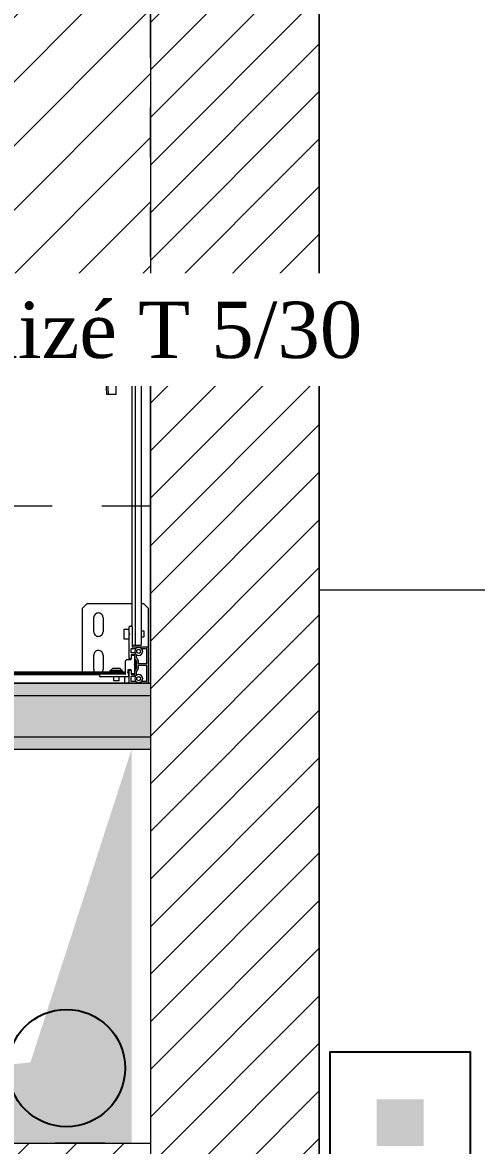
# Model space of a CAD drawing. Header units: centimetres. Extents: x 2738 to 7810, y 2495 to 5758.
# Drawn here: x 4175.8 to 4224.2, y 3390.2 to 3509.9 of the extents above; entities that cross this region are included whole.
import ezdxf

# ---------------------------------------------------------------- set-up
doc = ezdxf.new("R2010")
doc.units = ezdxf.units.CM
doc.header["$LTSCALE"] = 12.7
for name, pattern in [('ISO-03', [3, 1.2, -1.8]), ('Style de ligne -1', [0.83328, 0.41656, -0.41672]), ('Style de ligne -13', [0.295276, 0.19685, -0.098425]), ('VW-01', [0.83312, 0.41656, -0.41656])]:
    doc.linetypes.add(name, pattern=pattern)
for name, color, linetype, lineweight in [('B amÈnagement intÈrieur', 7, 'Continuous', 5), ('B aménagement intérieur', 7, 'Continuous', 5), ('B GÈnÈral', 7, 'Continuous', 5), ('B Général', 7, 'Continuous', 5), ('C ANNOTATIONS-prestations', 7, 'Continuous', 5), ('C ANNOTATIONS-prestations-1', 7, 'Continuous', 5), ('F REMPLISSAGE-vert clair', 7, 'Continuous', 13), ('F REMPLISSAGE-vert clair-1', 7, 'Continuous', 5), ('F REMPLISSAGE-vert foncÈ', 7, 'Continuous', 5), ('F REMPLISSAGE-vert foncé', 7, 'Continuous', 13), ('prlm-ELEC-CFO', 1, 'Continuous', 25)]:
    doc.layers.add(name, color=color, linetype=linetype, lineweight=lineweight)
doc.layers.add('C ANNOTATIONS-textes-numérotation gaine', color=7, linetype='ISO-03', lineweight=5, true_color=0xdd0000)
doc.layers.add('prlm-VMC', color=93, linetype='Continuous')
doc.styles.add('prlm-vmc', font='pala.ttf', dxfattribs={"height": 14})
pattern_1 = [(45, (0, 0), (2.4253472, -2.6458333), [])]

# ---------------------------------------------------------------- blocks, each defined once
blk = doc.blocks.new('G 100_80')
at = {"layer": 'B GÈnÈral', "color": 254, "linetype": 'Continuous', "true_color": 0xd6d6d6}
blk.add_solid([(-30.88, 32.2), (2.5, 43), (-39.5, -43), (-39.5, 43)], dxfattribs=at)
at = {"layer": 'B Général', "color": 7, "linetype": 'Continuous', "lineweight": 5}
blk.add_line((48.52, 43.75), (48.52, -43.75), dxfattribs=at)
at = {"layer": 'B Général', "color": 7, "linetype": 'Continuous', "lineweight": 5, "flags": 128}
blk.add_lwpolyline([(9.5, -45), (9.5, 45), (48.52, 45), (48.52, -45)], close=True, dxfattribs=at)
at = {"layer": 'C ANNOTATIONS-prestations', "lineweight": 5}
for p, q in [((9.5, 44.75), (9.5, 44.72)), ((9.53, 44.75), (9.5, 44.75)), ((9.5, 44.72), (9.5, 42.78)), ((13.37, 44.75), (9.53, 44.75)), ((9.68, 44.54), (9.68, 44.03)), ((11.41, 44.57), (9.71, 44.57)), ((11.44, 43.76), (11.44, 44.54)), ((11.56, 44.54), (11.56, 43.76)), ((13.19, 44.57), (11.59, 44.57)), ((13.22, 44.03), (13.22, 44.54)), ((17.5, 44.75), (13.37, 44.75)), ((13.4, 43.08), (13.4, 44.72)), ((14.45, 44.3), (14.5, 44.35)), ((15.05, 44.3), (14.45, 44.3)), ((14.45, 44.05), (14.45, 44.3)), ((14.5, 44.35), (15, 44.35)), ((15, 44.35), (15.05, 44.3)), ((15.05, 44.3), (15.05, 44.05)), ((18, 44.25), (17.5, 44.75)), ((42.75, 44.3), (42.8, 44.35)), ((43.35, 44.3), (42.75, 44.3)), ((42.75, 44.05), (42.75, 44.3)), ((42.8, 44.35), (43.3, 44.35)), ((43.05, 44.75), (42.85, 44.75)), ((42.85, 44.75), (42.85, 44.55)), ((42.85, 44.55), (43.05, 44.55)), ((46.4, 44.75), (43.05, 44.75)), ((43.05, 44.55), (43.05, 44.75)), ((46.4, 44.55), (43.05, 44.55)), ((43.3, 44.35), (43.35, 44.3)), ((43.35, 44.3), (43.35, 44.05)), ((46.27, 44.52), (46.27, 42.79)), ((46.32, 44.55), (46.3, 44.55)), ((46.42, 42.86), (46.42, 44.45)), ((46.45, 42.15), (46.45, 44.5)), ((46.65, 42.15), (46.65, 44.5)), ((9.68, 43.47), (9.68, 42.96)), ((9.88, 43.95), (9.77, 43.75)), ((9.77, 43.75), (9.88, 43.55)), ((10.12, 43.95), (9.88, 43.95)), ((9.88, 43.55), (10.12, 43.55)), ((10.23, 43.75), (10.12, 43.95)), ((10.12, 43.55), (10.23, 43.75)), ((10.27, 42.96), (10.27, 43.31)), ((10.36, 43.53), (10.79, 43.53)), ((10.45, 42.98), (10.45, 43.32)), ((10.48, 43.35), (10.84, 43.35)), ((10.5, 43.27), (10.5, 42.98)), ((11.45, 43.3), (10.53, 43.3)), ((10.8, 43.54), (11.09, 43.73)), ((10.86, 43.36), (11.14, 43.55)), ((11.1, 43.73), (11.41, 43.73)), ((11.1, 43.38), (11.4, 43.55)), ((11.9, 43.38), (11.1, 43.38)), ((11.1, 43.3), (11.1, 43.38)), ((11.16, 43.55), (11.84, 43.55)), ((11.18, 43.3), (11.18, 43.42)), ((11.5, 43.25), (11.45, 43.3)), ((11.55, 43.3), (11.5, 43.25)), ((12.47, 43.3), (11.55, 43.3)), ((11.59, 43.73), (11.9, 43.73)), ((11.6, 43.55), (11.9, 43.38)), ((11.82, 43.3), (11.82, 43.42)), ((11.86, 43.55), (12.15, 43.35)), ((11.9, 43.73), (12.2, 43.54)), ((11.9, 43.38), (11.9, 43.3)), ((12.15, 43.35), (12.52, 43.35)), ((12.21, 43.53), (12.54, 43.53)), ((12.5, 42.98), (12.5, 43.27)), ((12.55, 43.32), (12.55, 42.98)), ((12.78, 43.95), (12.67, 43.75)), ((12.67, 43.75), (12.78, 43.55)), ((12.73, 43.28), (12.73, 42.96)), ((13.02, 43.95), (12.78, 43.95)), ((12.78, 43.55), (13.02, 43.55)), ((13.13, 43.75), (13.02, 43.95)), ((13.02, 43.55), (13.13, 43.75)), ((13.22, 42.96), (13.22, 43.47)), ((13.55, 43.95), (13.65, 44.05)), ((13.55, 43.4), (13.55, 43.95)), ((13.55, 43.05), (13.55, 43.4)), ((13.55, 43.4), (44.25, 43.4)), ((13.65, 44.05), (44.15, 44.05)), ((18, 44.05), (18, 44.25)), ((44.15, 44.05), (44.25, 43.95)), ((44.25, 43.4), (44.25, 43.95)), ((44.25, 43.05), (44.25, 43.4)), ((46.65, 43.42), (46.65, 42.89)), ((46.74, 43.45), (46.68, 43.45)), ((46.97, 43.78), (46.77, 43.78)), ((46.77, 43.78), (46.77, 42.98)), ((46.77, 42.98), (46.77, 43.42)), ((46.87, 43.75), (46.87, -43.75)), ((46.97, 43.75), (46.87, 43.75)), ((46.97, 43.75), (46.97, 43.78)), ((46.97, -43.75), (46.97, 43.75)), ((46.97, 43.75), (47.42, 43.75)), ((9.5, 42.78), (9.5, 42.25)), ((9.5, 42.25), (9.5, -42.25)), ((10.2, 42.25), (9.5, 42.25)), ((9.53, 42.75), (10.87, 42.75)), ((9.71, 42.93), (10.24, 42.93)), ((10.2, 42.67), (10.2, 41.4)), ((10.23, 42.7), (10.4, 42.7)), ((10.4, 42.7), (10.7, 42.6)), ((10.87, 42.95), (10.48, 42.95)), ((10.5, 42.35), (11.9, 42.35)), ((10.5, 39.63), (10.5, 42.29)), ((10.55, 42.25), (10.5, 42.25)), ((10.55, 42.25), (10.55, 41.65)), ((10.55, 42.25), (10.7, 42.25)), ((10.92, 42.6), (10.7, 42.6)), ((10.7, 42.25), (10.7, 41.7)), ((10.7, 42.03), (10.75, 42.03)), ((10.75, 42.03), (10.75, 40.67)), ((10.75, 42.03), (10.85, 42.03)), ((10.85, 42.03), (10.85, 40.67)), ((10.87, 42.95), (10.92, 42.95)), ((10.9, 42.78), (10.9, 42.92)), ((10.95, 42.92), (10.95, 42.63)), ((12.05, 42.5), (11.9, 42.35)), ((12.05, 42.5), (12.05, 42.92)), ((12.08, 42.95), (12.13, 42.95)), ((12.1, 42.92), (12.1, 42.78)), ((12.52, 42.95), (12.13, 42.95)), ((12.13, 42.75), (14.7, 42.75)), ((12.76, 42.93), (13.19, 42.93)), ((15.5, 43.05), (13.43, 43.05)), ((14.25, 42.15), (14.25, 42.75)), ((15.25, 42.15), (14.25, 42.15)), ((14.7, 42.75), (14.73, 42.78)), ((14.8, 42.75), (14.7, 42.75)), ((14.77, 42.78), (14.8, 42.75)), ((14.8, 42.75), (15.5, 42.75)), ((15.25, 42.75), (15.25, 42.15)), ((15.5, 43.05), (42.27, 43.05)), ((15.6, 42.85), (15.6, 42.95)), ((18, 38.25), (18, 43.05)), ((42.17, 42.95), (42.17, 42.85)), ((45.03, 43.05), (42.27, 43.05)), ((42.27, 42.75), (42.96, 42.75)), ((42.55, 42.15), (42.55, 42.75)), ((43.55, 42.15), (42.55, 42.15)), ((43.08, 42.75), (42.96, 42.75)), ((42.98, 42.76), (43, 42.78)), ((43.04, 42.78), (43.06, 42.76)), ((43.08, 42.75), (44.34, 42.75)), ((43.55, 42.75), (43.55, 42.15)), ((44.28, 42.4), (44.22, 42.3)), ((44.22, 42.3), (44.28, 42.2)), ((44.37, 42.72), (44.37, 41.78)), ((44.57, 42.9), (44.54, 42.85)), ((44.54, 42.74), (44.54, 42.87)), ((44.57, 42.9), (44.99, 42.9)), ((44.68, 42.71), (44.57, 42.71)), ((44.71, 42.66), (44.71, 42.68)), ((45.11, 41.95), (44.73, 41.95)), ((44.92, 42.76), (44.92, 42.73)), ((44.99, 42.79), (44.95, 42.79)), ((45.02, 42.87), (45.02, 42.82)), ((45.32, 42.77), (45.05, 43.04)), ((45.27, 42.91), (45.18, 42.91)), ((45.33, 42.81), (45.27, 42.91)), ((45.77, 42.76), (45.34, 42.76)), ((45.87, 41.98), (45.87, 42.66)), ((46.24, 41.95), (45.9, 41.95)), ((46.07, 42.63), (46.09, 42.65)), ((46.07, 42.27), (46.07, 42.63)), ((46.07, 42.61), (46.12, 42.61)), ((46.07, 42.29), (46.12, 42.29)), ((46.09, 42.25), (46.07, 42.27)), ((46.09, 42.25), (46.09, 42.65)), ((46.09, 42.65), (46.12, 42.65)), ((46.12, 42.25), (46.09, 42.25)), ((46.12, 42.65), (46.12, 42.25)), ((46.26, 42.77), (46.13, 42.68)), ((46.13, 42.22), (46.26, 42.13)), ((46.27, 42.11), (46.27, 41.98)), ((46.37, 42.47), (46.42, 42.52)), ((46.42, 42.38), (46.37, 42.43)), ((46.4, 42.65), (46.4, 42.83)), ((46.4, 42.65), (46.45, 42.65)), ((46.4, 42.61), (46.45, 42.61)), ((46.4, 42.29), (46.45, 42.29)), ((46.4, 42.25), (46.4, 41.98)), ((46.45, 42.25), (46.4, 42.25)), ((46.42, 42.52), (46.42, 42.63)), ((46.42, 42.28), (46.42, 42.38)), ((46.72, 41.95), (46.43, 41.95)), ((46.65, 42.15), (46.45, 42.15)), ((46.45, 42.15), (46.45, 41.95)), ((46.65, 42.6), (46.65, 42.31)), ((46.65, 41.95), (46.65, 42.15)), ((46.66, 42.65), (46.7, 42.69)), ((46.66, 42.62), (46.66, 42.65)), ((46.66, 42.25), (46.66, 42.29)), ((46.7, 42.21), (46.66, 42.25)), ((46.7, 42.83), (46.7, 42.65)), ((46.7, 42.25), (46.7, 42.15)), ((46.7, 42.15), (46.72, 42.15)), ((46.75, 42.12), (46.75, 41.98)), ((46.77, 42.98), (46.87, 42.98)), ((46.84, 42.95), (46.8, 42.95)), ((46.82, 42.47), (46.87, 42.52)), ((46.87, 42.38), (46.82, 42.43)), ((46.83, 42.41), (46.83, 42.49)), ((9.75, 41.65), (9.75, 41.05)), ((9.75, 41.65), (10.2, 41.65)), ((10.2, 41.05), (9.75, 41.05)), ((10.25, 41.35), (10.2, 41.4)), ((10.2, 41.3), (10.25, 41.35)), ((10.2, 41.3), (10.2, 39.63)), ((10.5, 41.65), (10.65, 41.65)), ((10.65, 41.05), (10.5, 41.05)), ((10.55, 41.05), (10.55, -41.05)), ((10.65, 41.65), (10.75, 41.75)), ((10.65, 41.05), (10.65, 41.65)), ((10.75, 40.95), (10.65, 41.05)), ((10.7, 41), (10.7, -41)), ((11.08, 41.68), (11.08, 41.03)), ((40.27, 41.35), (44.47, 41.36)), ((40.27, 41.35), (40.27, 40.5)), ((41.57, 41.75), (41.37, 41.75)), ((41.37, 41.35), (41.37, 41.75)), ((42.87, 41.75), (41.57, 41.75)), ((41.57, 41.25), (41.57, 41.75)), ((44.37, 41.25), (41.57, 41.25)), ((44.37, 41.75), (42.87, 41.75)), ((42.87, 41.4), (42.87, 41.75)), ((44.37, 41.4), (42.87, 41.4)), ((44.4, 41.75), (44.37, 41.75)), ((44.37, 41.75), (44.37, 41.55)), ((44.37, 41.4), (44.37, 41.55)), ((44.37, 41.55), (44.47, 41.55)), ((44.37, 41.25), (44.37, 41.4)), ((45.27, 41.4), (44.37, 41.4)), ((44.4, 41.75), (45.51, 41.75)), ((44.47, 41.55), (44.47, 41.75)), ((46.52, 41.55), (44.47, 41.55)), ((44.47, 41.36), (44.47, 41.4)), ((45.27, 41.15), (45.27, 41.55)), ((45.97, 41.15), (45.27, 41.15)), ((45.73, 41.75), (45.51, 41.75)), ((45.53, 41.76), (45.6, 41.83)), ((45.64, 41.83), (45.71, 41.76)), ((45.73, 41.75), (46.84, 41.75)), ((45.97, 41.55), (45.97, 41.15)), ((46.07, 41.4), (45.97, 41.4)), ((46.42, 41.25), (46.42, 40.22)), ((46.52, 41.25), (46.42, 41.25)), ((46.52, 41.25), (46.52, 41.05)), ((46.52, 41.05), (46.52, 39.65)), ((46.52, 41.05), (46.62, 41.05)), ((46.67, 41.35), (46.62, 41.35)), ((46.62, 41.05), (46.62, 41.35)), ((46.62, 41.05), (46.67, 41.05)), ((46.62, 39.65), (46.62, 41.05)), ((46.67, 39.07), (46.67, 41.4)), ((46.87, 41.65), (46.76, 41.65)), ((46.87, 41.75), (46.84, 41.75)), ((10.23, 39.6), (10.47, 39.6)), ((10.4, 39.6), (10.4, -39.6)), ((10.75, 40.67), (10.7, 40.67)), ((10.85, 40.67), (10.75, 40.67)), ((12.5, 39.95), (11, 39.95)), ((16.5, 39.95), (15, 39.95)), ((46.42, 40.22), (40.27, 40.5)), ((40.27, 40.5), (40.27, 40.35)), ((40.27, 40.35), (46.41, 40.07)), ((41.65, 2.78), (41.65, 40.29)), ((41.95, 2.78), (41.95, 40.27)), ((42.35, 40.21), (42.36, 40.26)), ((42.35, 40.21), (43.06, 40.17)), ((43.06, 40.22), (43.06, 40.17)), ((44.32, 40.12), (44.32, 40.17)), ((44.32, 40.12), (45.02, 40.08)), ((45.02, 40.13), (45.02, 40.08)), ((46.35, 37.07), (46.35, 40.07)), ((46.41, 40.07), (46.42, 40.22)), ((46.41, 40.07), (46.42, 40.07)), ((46.42, 40.22), (46.42, 40.22)), ((46.52, 39.65), (46.52, 39.45)), ((46.52, 39.65), (46.62, 39.65)), ((46.67, 39.65), (46.62, 39.65)), ((46.62, 39.35), (46.62, 39.65)), ((11, 38.95), (12.5, 38.95)), ((15, 38.95), (16.5, 38.95)), ((46.62, 39.35), (46.67, 39.35)), ((46.65, 39.35), (46.65, 37.13)), ((46.87, 39.07), (46.67, 39.07)), ((46.67, 39.07), (46.67, 38.93)), ((46.67, 38.93), (46.67, 38.6)), ((46.67, 38.93), (46.87, 38.93)), ((46.67, 38.6), (46.67, 34.5)), ((46.67, 38.6), (46.87, 38.6)), ((10.7, 37.75), (17.5, 37.75)), ((17.5, 37.75), (18, 38.25)), ((46.27, 37.05), (46.67, 37.13)), ((44.82, 36.85), (44.82, 36.25)), ((44.82, 36.85), (46.27, 36.85)), ((46.27, 36.79), (44.82, 36.79)), ((46.27, 36.31), (44.82, 36.31)), ((46.27, 36.25), (44.82, 36.25)), ((45.72, 36.6), (45.72, 36.55)), ((45.72, 36.6), (45.86, 36.6)), ((45.72, 36.55), (45.86, 36.55)), ((45.86, 36.6), (45.86, 36.55)), ((45.86, 36.6), (46.67, 36.6)), ((45.86, 36.55), (46.67, 36.55)), ((46.27, 36.6), (46.27, 37.05)), ((46.27, 36.55), (46.27, 36.05)), ((46.67, 35.97), (46.27, 36.05)), ((46.35, 2.6), (46.35, 36.03)), ((46.65, 35.97), (46.65, 2.5)), ((46.67, 34.5), (46.87, 34.5)), ((46.67, 34.5), (46.67, 34.17)), ((46.87, 34.17), (46.67, 34.17)), ((46.67, 34.17), (46.67, 34.03)), ((46.67, 31.85), (46.67, 34.03)), ((46.67, 34.03), (46.87, 34.03)), ((46.67, 31.85), (46.67, 31.75)), ((46.87, 31.85), (46.67, 31.85)), ((46.67, 31.75), (46.87, 31.75)), ((46.85, 31.75), (46.85, 2.43))]:
    blk.add_line(p, q, dxfattribs=at)
at = {"layer": 'C ANNOTATIONS-prestations'}
blk.add_line((48.52, 43.75), (47.42, 43.75), dxfattribs=at)
at = {"layer": 'C ANNOTATIONS-prestations', "lineweight": 5, "flags": 128}
for points in [[(9.5, 44.72, -0.198912), (9.51, 44.74, -0.198912), (9.53, 44.75)], [(9.68, 44.54, -0.198912), (9.69, 44.56, -0.198912), (9.71, 44.57)], [(11.41, 44.57, -0.198912), (11.43, 44.56, -0.198912), (11.44, 44.54)], [(11.56, 44.54, -0.198912), (11.57, 44.56, -0.198912), (11.59, 44.57)], [(13.19, 44.57, -0.198912), (13.21, 44.56, -0.198912), (13.22, 44.54)], [(13.37, 44.75, -0.198912), (13.39, 44.74, -0.198912), (13.4, 44.72)], [(46.27, 44.52, -0.198912), (46.28, 44.54, -0.198912), (46.3, 44.55)], [(46.32, 44.55, -0.198912), (46.39, 44.52, -0.198912), (46.42, 44.45)], [(46.4, 44.75, -0.198912), (46.58, 44.68, -0.198912), (46.65, 44.5)], [(46.4, 44.55, -0.198912), (46.44, 44.54, -0.198912), (46.45, 44.5)], [(9.68, 44.03, -0.01196), (9.68, 44.03, -0.01196), (9.68, 44.03)], [(9.68, 43.47, -0.01196), (9.68, 43.47, -0.01196), (9.68, 43.47)], [(10.23, 43.39, -0.123554), (10.26, 43.35, -0.123554), (10.27, 43.31)], [(10.45, 43.32, -0.198912), (10.46, 43.34, -0.198912), (10.48, 43.35)], [(10.5, 43.27, -0.198912), (10.51, 43.29, -0.198912), (10.53, 43.3)], [(10.8, 43.54, -0.073633), (10.8, 43.53, -0.073633), (10.79, 43.53)], [(10.86, 43.36, -0.073633), (10.85, 43.35, -0.073633), (10.84, 43.35)], [(11.09, 43.73, -0.073633), (11.1, 43.73, -0.073633), (11.1, 43.73)], [(11.14, 43.55, -0.073633), (11.15, 43.55, -0.073633), (11.16, 43.55)], [(11.44, 43.76, -0.198912), (11.43, 43.74, -0.198912), (11.41, 43.73)], [(11.59, 43.73, -0.198912), (11.57, 43.74, -0.198912), (11.56, 43.76)], [(11.84, 43.55, -0.073633), (11.85, 43.55, -0.073633), (11.86, 43.55)], [(12.21, 43.53, -0.073633), (12.2, 43.53, -0.073633), (12.2, 43.54)], [(12.47, 43.3, -0.198912), (12.49, 43.29, -0.198912), (12.5, 43.27)], [(12.52, 43.35, -0.198912), (12.54, 43.34, -0.198912), (12.55, 43.32)], [(12.73, 43.28, -0.095961), (12.74, 43.32, -0.095961), (12.76, 43.35)], [(13.22, 44.03, -0.01196), (13.22, 44.03, -0.01196), (13.22, 44.03)], [(13.22, 43.47, -0.01196), (13.22, 43.47, -0.01196), (13.22, 43.47)], [(13.43, 43.05, -0.198912), (13.41, 43.06, -0.198912), (13.4, 43.08)], [(46.65, 43.42, -0.198912), (46.66, 43.44, -0.198912), (46.68, 43.45)], [(46.74, 43.45, -0.198912), (46.76, 43.44, -0.198912), (46.77, 43.42)], [(9.53, 42.75, -0.198912), (9.51, 42.76, -0.198912), (9.5, 42.78)], [(9.71, 42.93, -0.198912), (9.69, 42.94, -0.198912), (9.68, 42.96)], [(10.2, 42.67, -0.198912), (10.21, 42.69, -0.198912), (10.23, 42.7)], [(10.27, 42.96, -0.198912), (10.26, 42.94, -0.198912), (10.24, 42.93)], [(10.4, 42.7, -0.040241), (10.4, 42.7, -0.040241), (10.4, 42.7)], [(10.48, 42.95, -0.198912), (10.46, 42.96, -0.198912), (10.45, 42.98)], [(10.5, 42.29, -0.414214), (10.47, 42.32, -0.414214), (10.5, 42.35)], [(10.53, 42.95, -0.198912), (10.51, 42.96, -0.198912), (10.5, 42.98)], [(10.7, 42.6, -0.040241), (10.7, 42.6, -0.040241), (10.7, 42.6)], [(10.87, 42.95, -0.198912), (10.89, 42.94, -0.198912), (10.9, 42.92)], [(10.9, 42.78, -0.198912), (10.89, 42.76, -0.198912), (10.87, 42.75)], [(10.92, 42.95, -0.198912), (10.94, 42.94, -0.198912), (10.95, 42.92)], [(10.95, 42.63, -0.198912), (10.94, 42.61, -0.198912), (10.92, 42.6)], [(12.05, 42.92, -0.198912), (12.06, 42.94, -0.198912), (12.08, 42.95)], [(12.1, 42.92, -0.198912), (12.11, 42.94, -0.198912), (12.13, 42.95)], [(12.13, 42.75, -0.198912), (12.11, 42.76, -0.198912), (12.1, 42.78)], [(12.5, 42.98, -0.198912), (12.49, 42.96, -0.198912), (12.47, 42.95)], [(12.55, 42.98, -0.198912), (12.54, 42.96, -0.198912), (12.52, 42.95)], [(12.76, 42.93, -0.198912), (12.74, 42.94, -0.198912), (12.73, 42.96)], [(13.22, 42.96, -0.198912), (13.21, 42.94, -0.198912), (13.19, 42.93)], [(14.73, 42.78, -0.198912), (14.75, 42.79, -0.198912), (14.77, 42.78)], [(15.5, 43.05, -0.198912), (15.57, 43.02, -0.198912), (15.6, 42.95)], [(15.6, 42.85, -0.198912), (15.57, 42.78, -0.198912), (15.5, 42.75)], [(42.17, 42.95, -0.198912), (42.2, 43.02, -0.198912), (42.27, 43.05)], [(42.27, 42.75, -0.198912), (42.2, 42.78, -0.198912), (42.17, 42.85)], [(42.98, 42.76, -0.098491), (42.97, 42.75, -0.098491), (42.96, 42.75)], [(43, 42.78, -0.198912), (43.02, 42.79, -0.198912), (43.04, 42.78)], [(43.08, 42.75, -0.098491), (43.07, 42.75, -0.098491), (43.06, 42.76)], [(44.37, 41.95, -0.14145), (44.27, 42.3, -0.14145), (44.37, 42.65)], [(44.37, 42.06, -0.103148), (44.32, 42.3, -0.103148), (44.37, 42.54)], [(44.34, 42.75, -0.198912), (44.36, 42.74, -0.198912), (44.37, 42.72)], [(44.95, 42.7, -0.366532), (45.32, 42.34, -0.366532), (45.02, 41.91, -0.366532), (44.56, 42.13, -0.366532), (44.7, 42.63)], [(44.54, 42.87, -0.198912), (44.55, 42.89, -0.198912), (44.57, 42.9)], [(44.54, 42.76, -0.104675), (44.76, 42.88, -0.104675), (45.01, 42.89)], [(44.54, 42.83, -0.02871), (44.6, 42.87, -0.02871), (44.67, 42.9)], [(44.57, 42.71, -0.198912), (44.55, 42.72, -0.198912), (44.54, 42.74)], [(44.68, 42.71, -0.198912), (44.7, 42.7, -0.198912), (44.71, 42.68)], [(44.7, 42.63, -0.082935), (44.82, 42.69, -0.082935), (44.95, 42.7)], [(44.71, 42.66, -0.122946), (44.71, 42.64, -0.122946), (44.7, 42.63)], [(44.92, 42.76, -0.198912), (44.93, 42.78, -0.198912), (44.95, 42.79)], [(44.95, 42.7, -0.189855), (44.93, 42.71, -0.189855), (44.92, 42.73)], [(44.99, 42.9, -0.198912), (45.01, 42.89, -0.198912), (45.02, 42.87)], [(45.02, 42.82, -0.198912), (45.01, 42.8, -0.198912), (44.99, 42.79)], [(45.03, 43.05, -0.098491), (45.04, 43.05, -0.098491), (45.05, 43.04)], [(45.21, 42.88, -0.041018), (45.3, 42.83, -0.041018), (45.38, 42.76)], [(45.34, 42.76, -0.098491), (45.33, 42.76, -0.098491), (45.32, 42.77)], [(45.77, 42.76, -0.198912), (45.84, 42.73, -0.198912), (45.87, 42.66)], [(45.9, 41.95, -0.198912), (45.88, 41.96, -0.198912), (45.87, 41.98)], [(46.12, 42.65, -0.120588), (46.12, 42.67, -0.120588), (46.13, 42.68)], [(46.13, 42.22, -0.120588), (46.12, 42.23, -0.120588), (46.12, 42.25)], [(46.27, 41.98, -0.198912), (46.26, 41.96, -0.198912), (46.24, 41.95)], [(46.27, 42.79, -0.120588), (46.27, 42.78, -0.120588), (46.26, 42.77)], [(46.26, 42.13, -0.120588), (46.27, 42.12, -0.120588), (46.27, 42.11)], [(46.37, 42.43, -0.198912), (46.36, 42.45, -0.198912), (46.37, 42.47)], [(46.4, 42.83, -0.155096), (46.41, 42.84, -0.155096), (46.42, 42.86)], [(46.42, 42.63, -0.155096), (46.41, 42.64, -0.155096), (46.4, 42.65)], [(46.4, 42.25, -0.155096), (46.41, 42.27, -0.155096), (46.42, 42.28)], [(46.43, 41.95, -0.198912), (46.41, 41.96, -0.198912), (46.4, 41.98)], [(46.67, 42.86, -0.17724), (46.66, 42.87, -0.17724), (46.65, 42.89)], [(46.66, 42.65, -0.013224), (46.66, 42.65, -0.013224), (46.65, 42.65)], [(46.65, 42.6, -0.17724), (46.66, 42.61, -0.17724), (46.67, 42.62)], [(46.67, 42.28, -0.17724), (46.66, 42.29, -0.17724), (46.65, 42.31)], [(46.65, 42.25, -0.013224), (46.66, 42.25, -0.013224), (46.66, 42.25)], [(46.67, 42.86, -0.17724), (46.69, 42.85, -0.17724), (46.7, 42.83)], [(46.7, 42.65, -0.17724), (46.69, 42.63, -0.17724), (46.67, 42.62)], [(46.67, 42.28, -0.17724), (46.69, 42.27, -0.17724), (46.7, 42.25)], [(46.72, 42.15, -0.198912), (46.74, 42.14, -0.198912), (46.75, 42.12)], [(46.75, 41.98, -0.198912), (46.74, 41.96, -0.198912), (46.72, 41.95)], [(46.8, 42.95, -0.198912), (46.78, 42.96, -0.198912), (46.77, 42.98)], [(46.82, 42.43, -0.198912), (46.81, 42.45, -0.198912), (46.82, 42.47)], [(46.84, 42.95, -0.198912), (46.86, 42.94, -0.198912), (46.87, 42.92)], [(10.85, 41.87, -0.218554), (11.01, 41.83, -0.218554), (11.08, 41.68)], [(10.85, 41.87, -0.003145), (10.85, 41.87, -0.003145), (10.85, 41.87)], [(11.08, 41.03, -0.218554), (11.01, 40.87, -0.218554), (10.85, 40.83)], [(10.85, 40.83, -0.003145), (10.85, 40.83, -0.003145), (10.85, 40.83)], [(44.4, 41.75, -0.198912), (44.38, 41.76, -0.198912), (44.37, 41.78)], [(45.53, 41.76, -0.098491), (45.52, 41.75, -0.098491), (45.51, 41.75)], [(45.6, 41.83, -0.198912), (45.62, 41.84, -0.198912), (45.64, 41.83)], [(45.73, 41.75, -0.098491), (45.72, 41.75, -0.098491), (45.71, 41.76)], [(46.22, 41.47, -0.109774), (46.15, 41.42, -0.109774), (46.07, 41.4)], [(46.22, 41.47, -0.028434), (46.26, 41.51, -0.028434), (46.3, 41.55)], [(46.42, 41.25, -0.227222), (46.49, 41.41, -0.227222), (46.66, 41.45)], [(46.52, 41.75, -0.198912), (46.77, 41.65, -0.198912), (46.87, 41.4)], [(46.52, 41.55, -0.198912), (46.63, 41.51, -0.198912), (46.67, 41.4)], [(46.52, 41.25, -0.198912), (46.55, 41.32, -0.198912), (46.62, 41.35)], [(46.87, 41.78, -0.198912), (46.86, 41.76, -0.198912), (46.84, 41.75)], [(10.23, 39.6, -0.198912), (10.21, 39.61, -0.198912), (10.2, 39.63)], [(10.5, 39.63, -0.198912), (10.49, 39.61, -0.198912), (10.47, 39.6)], [(10.7, 39.85, -0.080612), (10.84, 39.92, -0.080612), (11, 39.95)], [(12.5, 39.95, -0.414214), (13, 39.45, -0.414214), (12.5, 38.95)], [(15, 38.95, -0.414214), (14.5, 39.45, -0.414214), (15, 39.95)], [(16.5, 39.95, -0.414214), (17, 39.45, -0.414214), (16.5, 38.95)], [(46.42, 40.07, -0.193016), (46.49, 40.04, -0.193016), (46.52, 39.97)], [(11, 38.95, -0.080612), (10.84, 38.98, -0.080612), (10.7, 39.05)], [(46.62, 39.35, -0.198912), (46.55, 39.38, -0.198912), (46.52, 39.45)]]:
    blk.add_lwpolyline(points, format="xyb", dxfattribs=at)
at = {"layer": 'C ANNOTATIONS-prestations', "lineweight": 5}
for centre, radius in [((10, 43.75), 0.425), ((12.9, 43.75), 0.425), ((44.92, 42.3), 0.35), ((44.92, 42.3), 0.3), ((44.92, 42.3), 0.25)]:
    blk.add_circle(centre, radius, dxfattribs=at)
for points, knots in [([(46.42, 40.22), (46.43, 40.22), (46.44, 40.22), (46.45, 40.21), (46.47, 40.19), (46.48, 40.17), (46.49, 40.15), (46.5, 40.12), (46.51, 40.07), (46.52, 40), (46.52, 39.97), (46.52, 39.97), (46.52, 39.97)], [0, 0, 0, 1, 2, 3, 4, 5, 6, 7, 8, 9, 9, 10, 10, 10]), ([(46.42, 40.07), (46.42, 40.07), (46.42, 40.07), (46.42, 40.07), (46.42, 40.07), (46.42, 40.08), (46.42, 40.1), (46.42, 40.13), (46.42, 40.18), (46.42, 40.22), (46.42, 40.22), (46.42, 40.22)], [0, 0, 0, 1, 2, 3, 4, 5, 6, 7, 8, 8, 9, 9, 9])]:
    blk.add_open_spline(points, degree=2, knots=knots, dxfattribs=at)
blk = doc.blocks.new('Groupe-25-1')
at = {"layer": 'C ANNOTATIONS-textes-numérotation gaine', "color": 7, "linetype": 'VW-01', "flags": 128}
blk.add_lwpolyline([(4098.44, 3390.48), (4098.44, 3432.48), (4189.44, 3432.48), (4189.44, 3390.48)], close=True, dxfattribs=at)
blk = doc.blocks.new('xi.BSO')
at = {"layer": 'prlm-ELEC-CFO', "lineweight": 5}
blk.add_hatch(color=0, dxfattribs=at).paths.add_polyline_path([(-2.5, -2.5), (2.5, -2.5), (2.5, 2.5), (-2.5, 2.5)])
at = {"layer": 'prlm-ELEC-CFO', "color": 0, "flags": 128}
blk.add_lwpolyline([(-7.5, -7.5), (7.5, -7.5), (7.5, 7.5), (-7.5, 7.5)], close=True, dxfattribs=at)
blk = doc.blocks.new('200_wc-2')
at = {"layer": 'B Général', "color": 7, "linetype": 'Continuous', "lineweight": 5}
for p, q in [((-25, -20.1), (-25, 0)), ((-24.9, 0.1), (24.9, 0.1)), ((25, -20.1), (25, 0)), ((-19.5, -44.2), (-19.5, -21.9)), ((19.5, -44.2), (19.5, -21.9))]:
    blk.add_line(p, q, dxfattribs=at)
at = {"layer": 'B Général', "color": 7, "linetype": 'Continuous', "lineweight": 5, "flags": 128}
blk.add_lwpolyline([(-25, -20.1), (-24.9, -20.6), (-24.75, -20.9), (-24.55, -21.2), (-24.3, -21.45), (-23.9, -21.7), (-23.4, -21.85), (-23.15, -21.9), (23.25, -21.9), (23.55, -21.85), (23.9, -21.7), (24.2, -21.5), (24.45, -21.3), (24.65, -21.05), (24.8, -20.75), (24.9, -20.5), (24.95, -20.3), (25, -20.1)], dxfattribs=at)
for points in [[(-19.5, -44.2), (-19.5, -44.2, 0.036537), (-19.11, -49.53, 0.035337), (-17.94, -54.75), (-17.94, -54.75, 0.041299), (-16.22, -59.09), (-16.22, -59.09), (-16.22, -59.1, 0.041783), (-13.79, -63.08, 0.053503), (-10.77, -66.4), (-10.77, -66.4, 0.054816), (-7.12, -69.02), (-7.12, -69.02, 0.063755), (-3.68, -70.42), (-3.68, -70.42, 0.064897), (0, -70.9)], [(0, -70.9, 0.064897), (3.68, -70.42), (3.68, -70.42, 0.063726), (7.12, -69.02), (7.12, -69.02, 0.054816), (10.77, -66.4), (10.77, -66.4, 0.053503), (13.79, -63.08, 0.041783), (16.22, -59.1), (16.22, -59.09), (16.22, -59.09, 0.041299), (17.94, -54.75), (17.94, -54.75, 0.035337), (19.11, -49.53, 0.036556), (19.5, -44.2)]]:
    blk.add_lwpolyline(points, format="xyb", dxfattribs=at)
at = {"layer": 'B Général', "color": 7, "linetype": 'Continuous', "lineweight": 5}
for centre, start, end in [((-24.9, 0), 90, 180), ((24.9, 0), 0, 90)]:
    blk.add_arc(centre, 0.1, start, end, dxfattribs=at)
blk = doc.blocks.new('Groupe-5-1')
at = {"layer": 'B Général', "color": 154, "linetype": 'Style de ligne -1', "true_color": 0x0053a6, "flags": 128}
blk.add_lwpolyline([(-35.4, 7.6), (35.6, 7.6), (35.6, -32.4), (-35.4, -32.4)], close=True, dxfattribs=at)
at = {"layer": 'B Général', "xscale": -1, "rotation": 270}
blk.add_blockref('200_wc-2', (35.5, 7.5), dxfattribs=at)
blk = doc.blocks.new('WC-plan-PMR')
at = {"layer": 'B Général', "color": 7}
blk.add_blockref('Groupe-5-1', (0, 0), dxfattribs=at)

msp = doc.modelspace()

# ---------------------------------------------------------------- hatches: boundary and pattern name
at = {"layer": 'B amÈnagement intÈrieur', "linetype": 'Continuous', "lineweight": 5, "true_color": 0xaaaaaa}
h = msp.add_hatch(dxfattribs=at)
h.set_pattern_fill('F_P__SOFFITE', color=253, style=0, pattern_type=2)
h.set_pattern_definition([(45, (3868.3056, 3832.6527), (-3.52778, 3.30729), [])])
h.paths.add_polyline_path([(4096.44, 3621.8), (4189.44, 3621.8), (4189.44, 3478.48), (4096.44, 3478.48)])
at = {"layer": 'B GÈnÈral', "linetype": 'Continuous', "lineweight": 5}
h = msp.add_hatch(dxfattribs=at)
h.set_pattern_fill('50_BETON', style=0, pattern_type=2)
h.set_pattern_definition(pattern_1)
h.paths.add_polyline_path([(4207.44, 3671.78), (4189.44, 3671.78), (4189.44, 3372.48), (4207.44, 3372.48)])
at = {"layer": 'B GÈnÈral', "linetype": 'Continuous', "lineweight": 0, "true_color": 0xc0dcc0}
msp.add_hatch(color=9, dxfattribs=at).paths.add_polyline_path([(4097.14, 3438.18), (4097.14, 3433.78), (4098.44, 3432.48), (4189.44, 3432.48), (4189.44, 3439.48), (4098.44, 3439.48)])
at = {"layer": 'B GÈnÈral', "linetype": 'Continuous', "lineweight": 5}
h = msp.add_hatch(dxfattribs=at)
h.set_pattern_fill('50_BETON', style=0, pattern_type=2)
h.set_pattern_definition(pattern_1)
h.paths.add_polyline_path([(4189.44, 3372.48), (4189.44, 3390.48), (3875.92, 3390.48), (3857.92, 3372.48)])
at = {"layer": 'C ANNOTATIONS-prestations-1', "linetype": 'Continuous', "lineweight": 9, "true_color": 0x989898}
h = msp.add_hatch(dxfattribs=at)
h.set_pattern_fill('DALETTES TERRASSE 50X50', color=252, scale=1.406016, style=0, pattern_type=2)
h.set_pattern_definition([(0, (4678, 4152.39), (4e-15, -70.3008), []), (-90, (4678, 4152.39), (70.3008, 0), [])])
h.paths.add_polyline_path([(4337.44, 3228.48), (4207.44, 3228.48), (4207.44, 4282.39), (4659.96, 4282.39), (4659.96, 4330.39), (5019.96, 4330.39), (5019.96, 4687.89), (5150.07, 4687.89), (5150.04, 4282.39), (5611.96, 4282.39), (5611.96, 4152.39), (4337.44, 4152.39)])

# ---------------------------------------------------------------- linework, layer by layer
at = {"layer": 'B aménagement intérieur', "color": 7, "linetype": 'Style de ligne -13', "lineweight": 5, "flags": 128}
msp.add_lwpolyline([(4096.44, 3621.8), (4189.44, 3621.8), (4189.44, 3478.48), (4096.44, 3478.48)], close=True, dxfattribs=at)
at = {"layer": 'B Général', "color": 7, "linetype": 'Continuous', "lineweight": 18}
for p, q in [((4189.44, 3671.78), (4189.44, 3372.48)), ((4207.44, 3671.78), (4207.44, 3372.48)), ((3875.92, 3390.48), (4189.44, 3390.48))]:
    msp.add_line(p, q, dxfattribs=at)
at = {"layer": 'B Général', "color": 7, "linetype": 'Continuous', "lineweight": 5}
for p, q in [((4189.44, 3671.78), (4189.44, 3372.48)), ((4207.44, 3671.78), (4207.44, 3372.48)), ((3875.92, 3390.48), (4189.44, 3390.48))]:
    msp.add_line(p, q, dxfattribs=at)
at = {"layer": 'B Général', "color": 98, "linetype": 'Continuous', "lineweight": 13, "true_color": 0x004400}
for p, q in [((4098.44, 3439.48), (4189.44, 3439.48)), ((4098.44, 3432.48), (4189.44, 3432.48))]:
    msp.add_line(p, q, dxfattribs=at)
at = {"layer": 'C ANNOTATIONS-prestations', "color": 7, "linetype": 'Continuous', "lineweight": 5, "flags": 128}
msp.add_lwpolyline([(4337.44, 3228.48), (4207.44, 3228.48), (4207.44, 4282.39), (4659.96, 4282.39), (4659.96, 4330.39), (5019.96, 4330.39), (5019.96, 4687.89), (5150.07, 4687.89), (5150.04, 4282.39), (5611.96, 4282.39), (5611.96, 4152.39), (4337.44, 4152.39)], close=True, dxfattribs=at)
at = {"layer": 'F REMPLISSAGE-vert clair'}
for p, q in [((4097.14, 3438.18), (4189.44, 3438.18)), ((4097.14, 3433.78), (4189.44, 3433.78))]:
    msp.add_line(p, q, dxfattribs=at)
at = {"layer": 'F REMPLISSAGE-vert clair-1', "color": 9, "linetype": 'Continuous', "true_color": 0xc0dcc0}
msp.add_solid([(4189.44, 3438.18), (4097.14, 3438.18), (4189.44, 3433.78), (4097.14, 3433.78)], dxfattribs=at)
at = {"layer": 'F REMPLISSAGE-vert foncÈ', "color": 54, "linetype": 'Continuous', "true_color": 0x99aa00}
for points in [[(4189.44, 3439.48), (4098.44, 3439.48), (4189.44, 3438.18), (4097.14, 3438.18)], [(4189.44, 3433.78), (4097.14, 3433.78), (4189.44, 3432.48), (4098.44, 3432.48)]]:
    msp.add_solid(points, dxfattribs=at)
at = {"layer": 'F REMPLISSAGE-vert foncé', "color": 98, "linetype": 'Continuous', "lineweight": 13, "true_color": 0x004400}
for p, q in [((4098.44, 3439.48), (4189.44, 3439.48)), ((4098.44, 3432.48), (4189.44, 3432.48))]:
    msp.add_line(p, q, dxfattribs=at)
at = {"layer": 'F REMPLISSAGE-vert foncé'}
for p, q in [((4097.14, 3438.18), (4189.44, 3438.18)), ((4097.14, 3433.78), (4189.44, 3433.78))]:
    msp.add_line(p, q, dxfattribs=at)
at = {"layer": 'prlm-VMC'}
msp.add_circle((4180.49, 3398.49), 6.25, dxfattribs=at)

# ---------------------------------------------------------------- block references
at = {"layer": 'B aménagement intérieur', "color": 7, "xscale": -1, "rotation": 270}
msp.add_blockref('G 100_80', (4144.44, 3429.98), dxfattribs=at)
at = {"layer": 'B Général', "color": 7, "xscale": -1, "rotation": 90}
msp.add_blockref('WC-plan-PMR', (4157.04, 3493.98), dxfattribs=at)
at = {"layer": 'C ANNOTATIONS-textes-numérotation gaine', "color": 7}
msp.add_blockref('Groupe-25-1', (0, 0), dxfattribs=at)
at = {"layer": 'prlm-ELEC-CFO'}
msp.add_blockref('xi.BSO', (4216.08, 3392.67), dxfattribs=at)

# ---------------------------------------------------------------- next in the draw order: texts
at = {"layer": 'prlm-VMC', "ltscale": 25, "insert": (4189.15, 3477.1), "char_height": 6, "width": 58.6147, "attachment_point": 5, "line_spacing_factor": 0.8, "style": 'prlm-vmc', "bg_fill": 2}
msp.add_mtext('Alizé T 5/30', dxfattribs=at)

doc.saveas('drawing.dxf')
